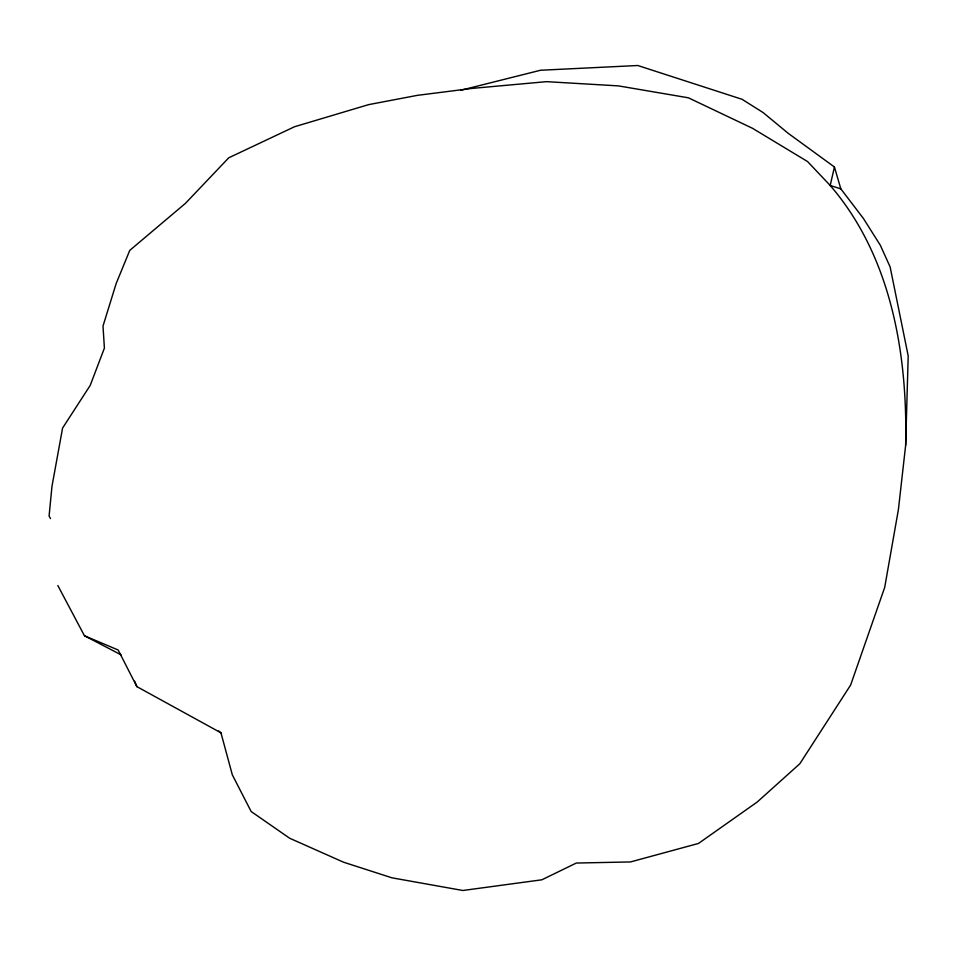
<?xml version="1.0" encoding="UTF-8"?>
<svg xmlns="http://www.w3.org/2000/svg" width="956" height="956" viewBox="0 0 956 956"><rect width="100%" height="100%" fill="white"/><g stroke="black" fill="none" stroke-linecap="round" stroke-linejoin="round"><path stroke-width="1.43" d="M218.613 730.97L220.956 732.822L232.32 774.838L251.141 811.501L289.632 838.221L343.551 862.204L391.9 877.811L462.859 890.49L541.849 879.807L576.313 863.041L630.494 861.942L698.478 843.455L757.2 802.036L799.837 763.736L850.637 685.046L884.694 587.402L898.401 509.608L905.655 445.257L908.2 355.919L890.12 266.891L880.297 245.214L863.328 218.35L840.826 188.858L834.433 167.001L788.186 133.302L763.079 112.545L742.047 99.293L637.795 65.51L540.51 70.254L461.055 90.211M834.433 167.001L830.202 185.476C891.446 256.531 907.626 354.138 905.655 445.257M840.826 188.858L830.202 185.476L807.557 161.552L752.539 128.319L688.368 97.799L618.401 85.885L546.545 81.654L472.228 88.394L417.306 95.361L368.622 104.634L294.496 126.754L228.771 157.788L185.428 203.365L129.765 250.376L116.154 283.562L102.997 326.08L104.407 348.092L90.199 385.423L62.582 428.061L51.983 486.281L49.091 516.001L50.489 518.606M57.826 585.526L84.451 635.752L118.174 650.008L136.875 686.635L220.956 732.822M84.451 635.752L121.042 654.824M134.7 681.222L136.875 686.635"/></g></svg>
